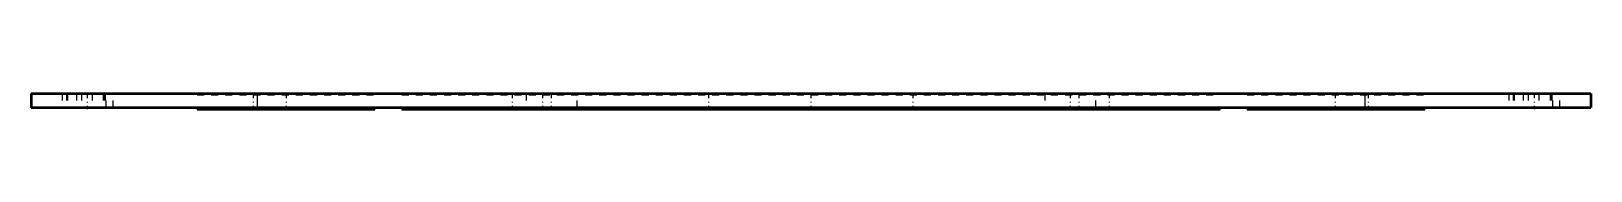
# Model space of a CAD drawing. Header units: millimetres. Extents: x -110 to 110, y 0 to 2.
import ezdxf

# ---------------------------------------------------------------- set-up
doc = ezdxf.new("R2010")
doc.units = ezdxf.units.MM
doc.linetypes.add('Center', pattern=[1.5, 0.45, -0.5, 0.05, -0.5])
doc.linetypes.add('Dashed', pattern=[2, 1, -1])
for name, color, linetype, lineweight in [('AM_0', 7, 'Continuous', 50), ('AM_4', 3, 'Continuous', 25), ('AM_7', 7, 'Center', 25), ('AM_9', 6, 'Dashed', 25)]:
    doc.layers.add(name, color=color, linetype=linetype, lineweight=lineweight)

msp = doc.modelspace()

# ---------------------------------------------------------------- linework, layer by layer
at = {"layer": 'AM_0'}
for p, q in [((-110.5, 2), (110.5, 2)), ((-110.5, 2), (-110.5, 0)), ((-110.5, 0), (110.5, 0)), ((-87, 0), (-87, -0.2)), ((-71, -0.2), (-71, 0)), ((-64.3, -0.2), (-64.3, 0)), ((-61.8, -0.2), (-61.8, 0)), ((-58, 0), (-58, -0.2)), ((-18, -0.2), (-18, 0)), ((-16, 0), (-16, -0.2)), ((-6, 0), (-6, -0.2)), ((6, -0.2), (6, 0)), ((16, -0.2), (16, 0)), ((18, 0), (18, -0.2)), ((58, -0.2), (58, 0)), ((61.8, 0), (61.8, -0.2)), ((64.3, 0), (64.3, -0.2)), ((71, 0), (71, -0.2)), ((87, -0.2), (87, 0)), ((110.5, 2), (110.5, 0)), ((-87, -0.2), (-61.8, -0.2)), ((-58, -0.2), (58, -0.2)), ((61.8, -0.2), (87, -0.2))]:
    msp.add_line(p, q, dxfattribs=at)
at = {"layer": 'AM_4'}
for p, q in [((-78.5, 2), (-78.5, 0)), ((78.5, 2), (78.5, 0))]:
    msp.add_line(p, q, dxfattribs=at)
at = {"layer": 'AM_7'}
for p, q in [((-102.5, -0.21), (-102.5, 2.1)), ((-79, -0.21), (-79, 2.1)), ((-74.3, -0.21), (-74.3, 2.1)), ((-42.3, -0.21), (-42.3, 2.1)), ((-38, -0.21), (-38, 2.1)), ((-36.75, -0.21), (-36.75, 2.1)), ((-14.5, -0.21), (-14.5, 2.1)), ((0, -0.21), (0, 2.1)), ((14.5, -0.21), (14.5, 2.1)), ((36.75, -0.21), (36.75, 2.1)), ((38, -0.21), (38, 2.1)), ((42.3, -0.21), (42.3, 2.1)), ((74.3, -0.21), (74.3, 2.1)), ((79, -0.21), (79, 2.1)), ((102.5, -0.21), (102.5, 2.1))]:
    msp.add_line(p, q, dxfattribs=at)
at = {"layer": 'AM_9'}
for p, q in [((-106.1, 2), (-106.1, 0)), ((-105.5, 2), (-105.5, 0)), ((-105.36, 2), (-105.36, 0)), ((-104.09, 2), (-104.09, 0)), ((-103.39, 2), (-103.39, 0)), ((-101.87, 2), (-101.87, 0)), ((-100.28, 2), (-100.28, 0)), ((-100.1, 2), (-100.1, 0)), ((-100.02, 2), (-100.02, 0)), ((-99.89, 0), (-99.89, 2)), ((-98.9, 0), (-98.9, 2)), ((-87, 2), (-87, 1.8)), ((-87, 1.8), (-61.8, 1.8)), ((-86.8, 2), (-86.8, 1.8)), ((-86.8, 0), (-86.8, -0.2)), ((-84.3, 2), (-84.3, 1.8)), ((-84.3, 0), (-84.3, -0.2)), ((-71, 1.8), (-71, 2)), ((-64.3, 1.8), (-64.3, 2)), ((-61.8, 1.8), (-61.8, 2)), ((-58, 2), (-58, 1.8)), ((-58, 1.8), (58, 1.8)), ((-54.8, 2), (-54.8, 1.8)), ((-54.8, 0), (-54.8, -0.2)), ((-50.3, 2), (-50.3, 1.8)), ((-50.3, 0), (-50.3, -0.2)), ((-40.35, 2), (-40.35, 0)), ((-34.3, 1.8), (-34.3, 2)), ((-34.3, -0.2), (-34.3, 0)), ((-33.15, 0), (-33.15, 2)), ((-29.8, 1.8), (-29.8, 2)), ((-29.8, -0.2), (-29.8, 0)), ((-22.5, 2), (-22.5, 1.8)), ((-22.5, 0), (-22.5, -0.2)), ((-20.5, 2), (-20.5, 1.8)), ((-20.5, 0), (-20.5, -0.2)), ((-18, 1.8), (-18, 2)), ((-16, 2), (-16, 1.8)), ((-8.5, 1.8), (-8.5, 2)), ((-8.5, -0.2), (-8.5, 0)), ((-6.5, 1.8), (-6.5, 2)), ((-6.5, -0.2), (-6.5, 0)), ((-6, 2), (-6, 1.8)), ((6, 1.8), (6, 2)), ((6.5, 2), (6.5, 1.8)), ((6.5, 0), (6.5, -0.2)), ((8.5, 2), (8.5, 1.8)), ((8.5, 0), (8.5, -0.2)), ((16, 1.8), (16, 2)), ((18, 2), (18, 1.8)), ((20.5, 1.8), (20.5, 2)), ((20.5, -0.2), (20.5, 0)), ((22.5, 1.8), (22.5, 2)), ((22.5, -0.2), (22.5, 0)), ((29.8, 2), (29.8, 1.8)), ((29.8, 0), (29.8, -0.2)), ((33.15, 2), (33.15, 0)), ((34.3, 2), (34.3, 1.8)), ((34.3, 0), (34.3, -0.2)), ((40.35, 0), (40.35, 2)), ((50.3, 1.8), (50.3, 2)), ((50.3, -0.2), (50.3, 0)), ((54.8, 1.8), (54.8, 2)), ((54.8, -0.2), (54.8, 0)), ((58, 1.8), (58, 2)), ((61.8, 2), (61.8, 1.8)), ((61.8, 1.8), (87, 1.8)), ((64.3, 2), (64.3, 1.8)), ((71, 2), (71, 1.8)), ((84.3, 1.8), (84.3, 2)), ((84.3, -0.2), (84.3, 0)), ((86.8, 1.8), (86.8, 2)), ((86.8, -0.2), (86.8, 0)), ((87, 1.8), (87, 2)), ((98.9, 2), (98.9, 0)), ((99.5, 2), (99.5, 0)), ((99.64, 2), (99.64, 0)), ((100.91, 2), (100.91, 0)), ((101.61, 2), (101.61, 0)), ((103.13, 2), (103.13, 0)), ((104.72, 2), (104.72, 0)), ((104.9, 2), (104.9, 0)), ((104.98, 2), (104.98, 0)), ((105.11, 0), (105.11, 2)), ((106.1, 0), (106.1, 2))]:
    msp.add_line(p, q, dxfattribs=at)

doc.saveas('drawing.dxf')
